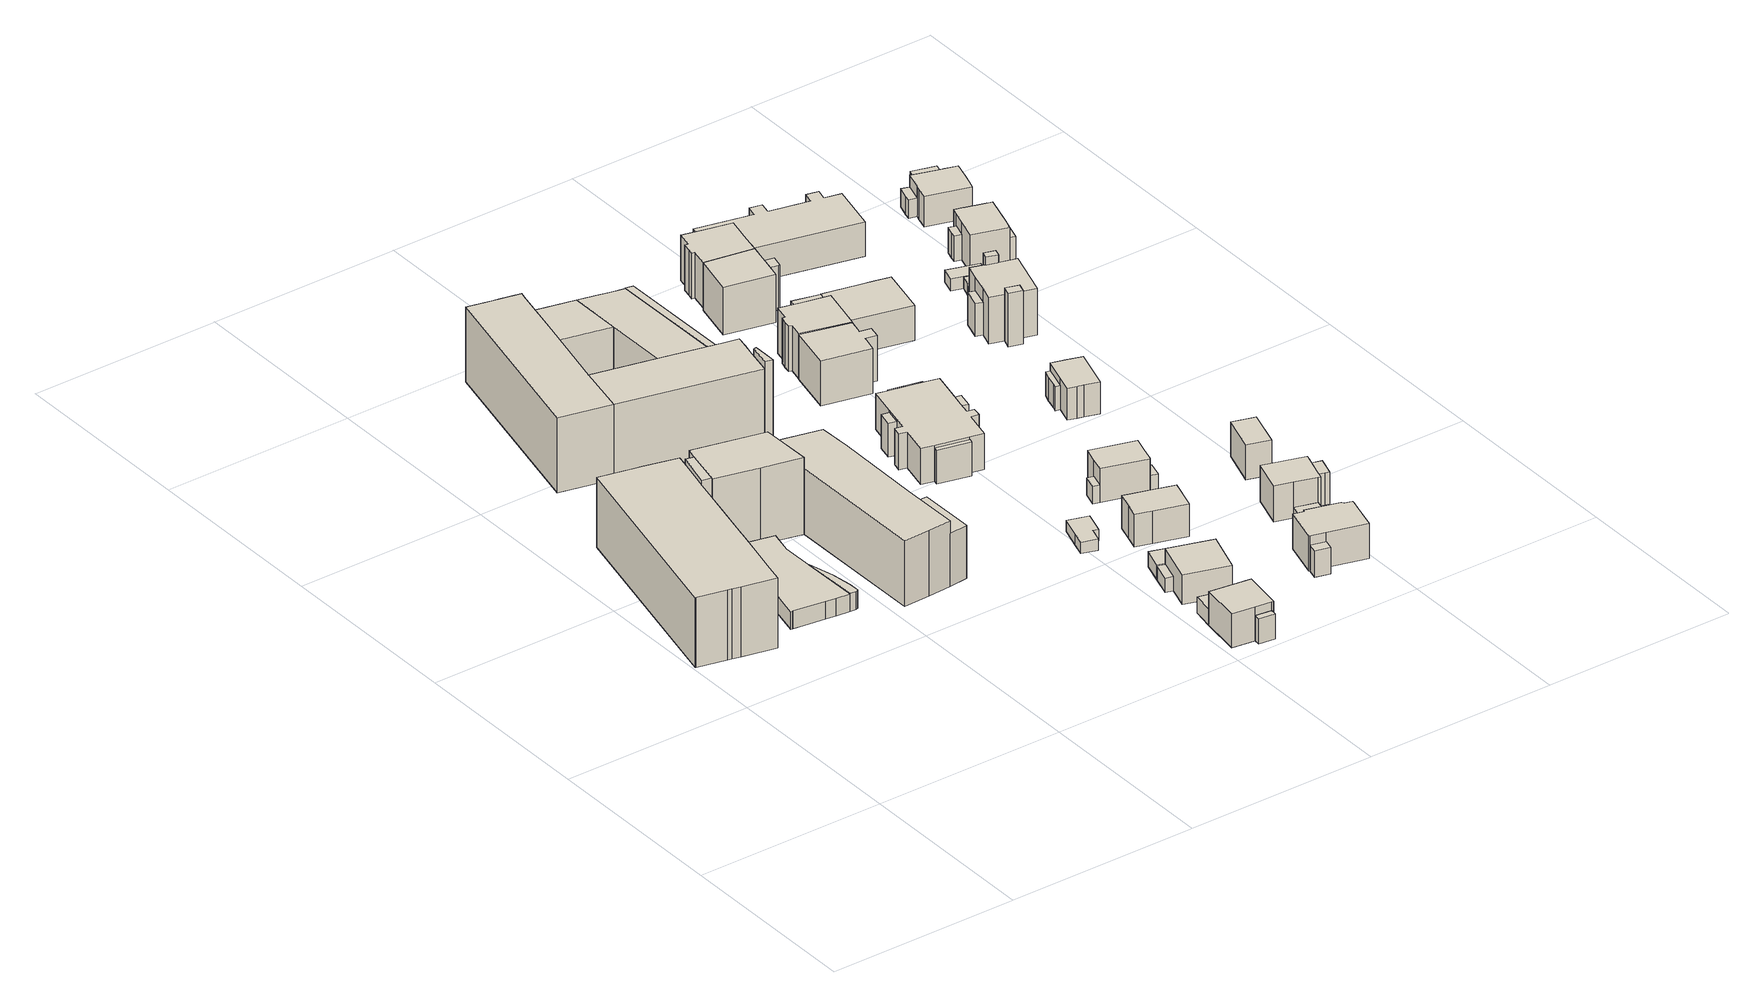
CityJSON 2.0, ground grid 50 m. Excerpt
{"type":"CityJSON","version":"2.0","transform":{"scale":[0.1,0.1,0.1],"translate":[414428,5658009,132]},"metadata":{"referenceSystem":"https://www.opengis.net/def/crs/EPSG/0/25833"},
"CityObjects":{
"building1":{"type":"Building","attributes":{"Dachtyp_tdc":"tdcFreeFormRoof","Gemeindeschluessel":14612000,"Dachneigung":0.007,"QualitaetDacherkennung":47,"Geometrietyp2DReferenz":"3000","measuredHeight":20.05,"function":"31001_9998","roofType":"5000"},"geometry":[{"type":"Solid","lod":"1","boundaries":[[[[0,1,2,3,4,5,6,7,8,9,10,11,12,13,14,15,16,17]],[[18,19,20,21,22,23,24,25,26,27,28,29,30,31,32,33,34,35]],[[17,19,18,0]],[[16,20,19,17]],[[15,21,20,16]],[[14,22,21,15]],[[13,23,22,14]],[[12,24,23,13]],[[11,25,24,12]],[[10,26,25,11]],[[9,27,26,10]],[[8,28,27,9]],[[7,29,28,8]],[[6,30,29,7]],[[5,31,30,6]],[[4,32,31,5]],[[3,33,32,4]],[[2,34,33,3]],[[1,35,34,2]],[[0,18,35,1]]]]}]},
"building2":{"type":"Building","attributes":{"Gemeindeschluessel":14612000,"Geometrietyp2DReferenz":"3000","function":"31001_9998","roofType":"9999"},"children":["building2-1","building2-2","building2-3"]},
"building2-1":{"type":"BuildingPart","attributes":{"Dachtyp_tdc":"tdcPolyFlatRoof","Dachneigung":0,"QualitaetDacherkennung":51,"Geometrietyp2DReferenz":"3000","measuredHeight":4.28,"roofType":"1000"},"parents":["building2"],"geometry":[{"type":"Solid","lod":"1","boundaries":[[[[36,37,38,39,40,41]],[[42,43,44,45,46,47]],[[41,43,42,36]],[[40,44,43,41]],[[39,45,44,40]],[[38,46,45,39]],[[37,47,46,38]],[[36,42,47,37]]]]}]},
"building2-2":{"type":"BuildingPart","attributes":{"Dachtyp_tdc":"tdcPolyFlatRoof","Dachneigung":8.43,"QualitaetDacherkennung":76,"Geometrietyp2DReferenz":"3000","measuredHeight":4.97,"roofType":"2100"},"parents":["building2"],"geometry":[{"type":"Solid","lod":"1","boundaries":[[[[48,49,50,51,52,53,54]],[[55,56,57,58,59,60,61]],[[54,56,55,48]],[[53,57,56,54]],[[52,58,57,53]],[[51,59,58,52]],[[50,60,59,51]],[[49,61,60,50]],[[48,55,61,49]]]]}]},
"building2-3":{"type":"BuildingPart","attributes":{"Dachtyp_tdc":"tdcPolyFlatRoof","Dachneigung":0,"QualitaetDacherkennung":83,"Geometrietyp2DReferenz":"3000","measuredHeight":4.68,"roofType":"1000"},"parents":["building2"],"geometry":[{"type":"Solid","lod":"1","boundaries":[[[[62,63,64,65,66,67,68,69,70,71,72,73,74,75,76]],[[61,77,78,79,80,81,42,47,46,82,83,84,85,86,55]],[[76,77,61,62]],[[75,78,77,76]],[[74,79,78,75]],[[73,80,79,74]],[[72,81,80,73]],[[71,42,81,72]],[[70,47,42,71]],[[69,46,47,70]],[[68,82,46,69]],[[67,83,82,68]],[[66,84,83,67]],[[65,85,84,66]],[[64,86,85,65]],[[63,55,86,64]],[[62,61,55,63]]]]}]},
"building3":{"type":"Building","attributes":{"Gemeindeschluessel":14612000,"Geometrietyp2DReferenz":"3000","function":"31001_9998","roofType":"9999"},"children":["building3-1","building3-2","building3-3","building3-4"]},
"building3-1":{"type":"BuildingPart","attributes":{"Dachtyp_tdc":"tdcPolyFlatRoof","Dachneigung":0,"QualitaetDacherkennung":34,"Geometrietyp2DReferenz":"3000","measuredHeight":20.47,"roofType":"1000"},"parents":["building3"],"geometry":[{"type":"Solid","lod":"1","boundaries":[[[[87,88,89,90,91,92]],[[93,94,95,96,97,98]],[[91,94,93,92]],[[90,95,94,91]],[[89,96,95,90]],[[88,97,96,89]],[[87,98,97,88]],[[92,93,98,87]]]]}]},
"building3-2":{"type":"BuildingPart","attributes":{"Dachtyp_tdc":"tdcPolyFlatRoof","Dachneigung":0,"QualitaetDacherkennung":54,"Geometrietyp2DReferenz":"3000","measuredHeight":14.18,"roofType":"1000"},"parents":["building3"],"geometry":[{"type":"Solid","lod":"1","boundaries":[[[[99,100,101,102]],[[103,104,105,106]],[[102,104,103,99]],[[101,105,104,102]],[[100,106,105,101]],[[99,103,106,100]]]]}]},
"building3-3":{"type":"BuildingPart","attributes":{"Dachtyp_tdc":"tdcPolyFlatRoof","Dachneigung":0,"QualitaetDacherkennung":43,"Geometrietyp2DReferenz":"3000","measuredHeight":20.49,"roofType":"1000"},"parents":["building3"],"geometry":[{"type":"Solid","lod":"1","boundaries":[[[[107,92,108,109]],[[110,111,112,93]],[[109,111,110,107]],[[108,112,111,109]],[[92,93,112,108]],[[107,110,93,92]]]]}]},
"building3-4":{"type":"BuildingPart","attributes":{"Dachtyp_tdc":"tdcPolyFlatRoof","Dachneigung":0,"QualitaetDacherkennung":58,"Geometrietyp2DReferenz":"3000","measuredHeight":17.53,"roofType":"1000"},"parents":["building3"],"geometry":[{"type":"Solid","lod":"1","boundaries":[[[[113,114,115,116,117,118,119,120]],[[105,121,122,96,95,123,124,106]],[[119,121,105,120]],[[118,122,121,119]],[[117,96,122,118]],[[116,95,96,117]],[[115,123,95,116]],[[114,124,123,115]],[[113,106,124,114]],[[120,105,106,113]]]]}]},
"building4":{"type":"Building","attributes":{"Dachtyp_tdc":"tdcHipAndGableRoof","Gemeindeschluessel":14612000,"Dachneigung":14.75,"QualitaetDacherkennung":76,"Geometrietyp2DReferenz":"3000","measuredHeight":20.85,"function":"31001_2000","roofType":"5000"},"geometry":[{"type":"Solid","lod":"1","boundaries":[[[[125,126,127,128,129,130,131,132,133,134,135]],[[136,137,138,139,140,141,142,143,144,145,146]],[[135,137,136,125]],[[134,138,137,135]],[[133,139,138,134]],[[132,140,139,133]],[[131,141,140,132]],[[130,142,141,131]],[[129,143,142,130]],[[128,144,143,129]],[[127,145,144,128]],[[126,146,145,127]],[[125,136,146,126]]]]}]},
"building5":{"type":"Building","attributes":{"Gemeindeschluessel":14612000,"Geometrietyp2DReferenz":"3000","function":"31001_2000","roofType":"9999"},"children":["building5-1","building5-2","building5-3","building5-4","building5-5"]},
"building5-1":{"type":"BuildingPart","attributes":{"Dachtyp_tdc":"tdcGableRoof","Dachneigung":14.97,"QualitaetDacherkennung":81,"Geometrietyp2DReferenz":"3000","measuredHeight":21.38,"roofType":"3100"},"parents":["building5"],"geometry":[{"type":"Solid","lod":"1","boundaries":[[[[147,130,148,129,149,150,151,152,153,154]],[[155,156,157,158,159,160,161,162,163,164]],[[154,155,164,147]],[[153,156,155,154]],[[152,157,156,153]],[[151,158,157,152]],[[150,159,158,151]],[[149,160,159,150]],[[129,161,160,149]],[[148,162,161,129]],[[130,163,162,148]],[[147,164,163,130]]]]}]},
"building5-2":{"type":"BuildingPart","attributes":{"Dachtyp_tdc":"tdcPolyFlatRoof","Dachneigung":0,"QualitaetDacherkennung":89,"Geometrietyp2DReferenz":"3000","measuredHeight":16.27,"roofType":"1000"},"parents":["building5"],"geometry":[{"type":"Solid","lod":"1","boundaries":[[[[165,166,167,168,169,170,171,172]],[[173,174,175,176,177,178,155,164]],[[172,174,173,165]],[[171,175,174,172]],[[170,176,175,171]],[[169,177,176,170]],[[168,178,177,169]],[[167,155,178,168]],[[166,164,155,167]],[[165,173,164,166]]]]}]},
"building5-3":{"type":"BuildingPart","attributes":{"Dachtyp_tdc":"tdcPolyFlatRoof","Dachneigung":11.72,"QualitaetDacherkennung":79,"Geometrietyp2DReferenz":"3000","measuredHeight":16.61,"roofType":"2100"},"parents":["building5"],"geometry":[{"type":"Solid","lod":"1","boundaries":[[[[179,180,181,182]],[[183,178,177,184]],[[182,178,183,179]],[[181,177,178,182]],[[180,184,177,181]],[[179,183,184,180]]]]}]},
"building5-4":{"type":"BuildingPart","attributes":{"Dachtyp_tdc":"tdcPolyFlatRoof","Dachneigung":3.88,"QualitaetDacherkennung":65,"Geometrietyp2DReferenz":"3000","measuredHeight":22.4,"roofType":"2100"},"parents":["building5"],"geometry":[{"type":"Solid","lod":"1","boundaries":[[[[185,186,187,188,189,190]],[[160,159,191,192,193,194]],[[190,159,160,185]],[[189,191,159,190]],[[188,192,191,189]],[[187,193,192,188]],[[186,194,193,187]],[[185,160,194,186]]]]}]},
"building5-5":{"type":"BuildingPart","attributes":{"Dachtyp_tdc":"tdcPolyFlatRoof","Dachneigung":0,"QualitaetDacherkennung":84,"Geometrietyp2DReferenz":"3000","measuredHeight":16.28,"roofType":"1000"},"parents":["building5"],"geometry":[{"type":"Solid","lod":"1","boundaries":[[[[165,172,195,196]],[[173,197,198,174]],[[196,197,173,165]],[[195,198,197,196]],[[172,174,198,195]],[[165,173,174,172]]]]}]},
"building6":{"type":"Building","attributes":{"Gemeindeschluessel":14612000,"Geometrietyp2DReferenz":"3000","function":"31001_9998","roofType":"9999"},"children":["building6-1","building6-2","building6-3"]},
"building6-1":{"type":"BuildingPart","attributes":{"Dachtyp_tdc":"tdcFreeFormRoof","Dachneigung":22.56,"QualitaetDacherkennung":15,"Geometrietyp2DReferenz":"3000","measuredHeight":6.86,"roofType":"5000"},"parents":["building6"],"geometry":[{"type":"Solid","lod":"1","boundaries":[[[[199,200,201,202]],[[203,204,205,206]],[[202,204,203,199]],[[201,205,204,202]],[[200,206,205,201]],[[199,203,206,200]]]]}]},
"building6-2":{"type":"BuildingPart","attributes":{"Dachtyp_tdc":"tdcHipRoof","Dachneigung":43.53,"QualitaetDacherkennung":77,"Geometrietyp2DReferenz":"3000","measuredHeight":11.7,"roofType":"3200"},"parents":["building6"],"geometry":[{"type":"Solid","lod":"1","boundaries":[[[[207,208,209,210,211,212,213,214,215,216]],[[217,218,219,206,205,220,221,222,223,224]],[[216,218,217,207]],[[215,219,218,216]],[[214,206,219,215]],[[213,205,206,214]],[[212,220,205,213]],[[211,221,220,212]],[[210,222,221,211]],[[209,223,222,210]],[[208,224,223,209]],[[207,217,224,208]]]]}]},
"building6-3":{"type":"BuildingPart","attributes":{"Dachtyp_tdc":"tdcHipAndGableRoof","Dachneigung":31.98,"QualitaetDacherkennung":76,"Geometrietyp2DReferenz":"3000","measuredHeight":5.27,"roofType":"5000"},"parents":["building6"],"geometry":[{"type":"Solid","lod":"1","boundaries":[[[[225,226,227,228,229,230]],[[231,222,232,233,234,224]],[[230,222,231,225]],[[229,232,222,230]],[[228,233,232,229]],[[227,234,233,228]],[[226,224,234,227]],[[225,231,224,226]]]]}]},
"building7":{"type":"Building","attributes":{"Dachtyp_tdc":"tdcFreeFormRoof","Gemeindeschluessel":14612000,"Dachneigung":17.39,"QualitaetDacherkennung":41,"Geometrietyp2DReferenz":"3000","measuredHeight":4.1,"function":"31001_9998","roofType":"5000"},"geometry":[{"type":"Solid","lod":"1","boundaries":[[[[235,236,237,238,239,240,241]],[[242,243,244,245,246,247,248]],[[241,243,242,235]],[[240,244,243,241]],[[239,245,244,240]],[[238,246,245,239]],[[237,247,246,238]],[[236,248,247,237]],[[235,242,248,236]]]]}]},
"building8":{"type":"Building","attributes":{"Gemeindeschluessel":14612000,"Geometrietyp2DReferenz":"3000","function":"31001_9998","roofType":"9999"},"children":["building8-1","building8-2","building8-3"]},
"building8-1":{"type":"BuildingPart","attributes":{"Dachtyp_tdc":"tdcHipAndGableRoof","Dachneigung":17.46,"QualitaetDacherkennung":82,"Geometrietyp2DReferenz":"3000","measuredHeight":4.47,"roofType":"5000"},"parents":["building8"],"geometry":[{"type":"Solid","lod":"1","boundaries":[[[[249,250,251,252]],[[253,254,255,256]],[[252,254,253,249]],[[251,255,254,252]],[[250,256,255,251]],[[249,253,256,250]]]]}]},
"building8-2":{"type":"BuildingPart","attributes":{"Dachtyp_tdc":"tdcCutTentRoof","Dachneigung":39.87,"QualitaetDacherkennung":75,"Geometrietyp2DReferenz":"3000","measuredHeight":10.07,"roofType":"9999"},"parents":["building8"],"geometry":[{"type":"Solid","lod":"1","boundaries":[[[[257,258,259,260]],[[261,262,263,264]],[[260,262,261,257]],[[259,263,262,260]],[[258,264,263,259]],[[257,261,264,258]]]]}]},
"building8-3":{"type":"BuildingPart","attributes":{"Dachtyp_tdc":"tdcPolyFlatRoof","Dachneigung":19.86,"QualitaetDacherkennung":69,"Geometrietyp2DReferenz":"3000","measuredHeight":4.07,"roofType":"2100"},"parents":["building8"],"geometry":[{"type":"Solid","lod":"1","boundaries":[[[[265,266,267,268]],[[269,270,253,262]],[[268,270,269,265]],[[267,253,270,268]],[[266,262,253,267]],[[265,269,262,266]]]]}]},
"building9":{"type":"Building","attributes":{"Gemeindeschluessel":14612000,"Geometrietyp2DReferenz":"3000","function":"31001_9998","roofType":"9999"},"children":["building9-1","building9-2","building9-3","building9-4","building9-5"]},
"building9-1":{"type":"BuildingPart","attributes":{"Dachtyp_tdc":"tdcPolyFlatRoof","Dachneigung":14.37,"QualitaetDacherkennung":54,"Geometrietyp2DReferenz":"3000","measuredHeight":9.19,"roofType":"2100"},"parents":["building9"],"geometry":[{"type":"Solid","lod":"1","boundaries":[[[[271,272,273,274]],[[275,276,277,278]],[[274,276,275,271]],[[273,277,276,274]],[[272,278,277,273]],[[271,275,278,272]]]]}]},
"building9-2":{"type":"BuildingPart","attributes":{"Dachtyp_tdc":"tdcHipRoof","Dachneigung":10.06,"QualitaetDacherkennung":81,"Geometrietyp2DReferenz":"3000","measuredHeight":10.51,"roofType":"3200"},"parents":["building9"],"geometry":[{"type":"Solid","lod":"1","boundaries":[[[[279,280,281,282,283,284,285,286,287,288,289,290,291,292,293,294,295,296,297,298]],[[299,300,301,302,303,304,305,306,307,308,309,310,311,312,313,277,276,314,315,316]],[[298,299,316,279]],[[297,300,299,298]],[[296,301,300,297]],[[295,302,301,296]],[[294,303,302,295]],[[293,304,303,294]],[[292,305,304,293]],[[291,306,305,292]],[[290,307,306,291]],[[289,308,307,290]],[[288,309,308,289]],[[287,310,309,288]],[[286,311,310,287]],[[285,312,311,286]],[[284,313,312,285]],[[283,277,313,284]],[[282,276,277,283]],[[281,314,276,282]],[[280,315,314,281]],[[279,316,315,280]]]]}]},
"building9-3":{"type":"BuildingPart","attributes":{"Dachtyp_tdc":"tdcPolyFlatRoof","Dachneigung":8.43,"QualitaetDacherkennung":84,"Geometrietyp2DReferenz":"3000","measuredHeight":9.19,"roofType":"2100"},"parents":["building9"],"geometry":[{"type":"Solid","lod":"1","boundaries":[[[[317,318,319,320]],[[321,312,311,322]],[[320,312,321,317]],[[319,311,312,320]],[[318,322,311,319]],[[317,321,322,318]]]]}]},
"building9-4":{"type":"BuildingPart","attributes":{"Dachtyp_tdc":"tdcPolyFlatRoof","Dachneigung":8.89,"QualitaetDacherkennung":84,"Geometrietyp2DReferenz":"3000","measuredHeight":9.19,"roofType":"2100"},"parents":["building9"],"geometry":[{"type":"Solid","lod":"1","boundaries":[[[[323,324,325,326]],[[327,316,315,328]],[[326,316,327,323]],[[325,315,316,326]],[[324,328,315,325]],[[323,327,328,324]]]]}]},
"building9-5":{"type":"BuildingPart","attributes":{"Dachtyp_tdc":"tdcPolyFlatRoof","Dachneigung":14.87,"QualitaetDacherkennung":35,"Geometrietyp2DReferenz":"3000","measuredHeight":9.17,"roofType":"2100"},"parents":["building9"],"geometry":[{"type":"Solid","lod":"1","boundaries":[[[[329,330,331,332]],[[333,305,304,334]],[[332,305,333,329]],[[331,304,305,332]],[[330,334,304,331]],[[329,333,334,330]]]]}]},
"building10":{"type":"Building","attributes":{"Dachtyp_tdc":"tdcHipRoof","Gemeindeschluessel":14612000,"Dachneigung":46.68,"QualitaetDacherkennung":56,"Geometrietyp2DReferenz":"3000","measuredHeight":11.02,"function":"31001_9998","roofType":"3200"},"geometry":[{"type":"Solid","lod":"1","boundaries":[[[[335,336,337,338,339,340,341,342,343,344]],[[345,346,347,348,349,350,351,352,353,354]],[[344,346,345,335]],[[343,347,346,344]],[[342,348,347,343]],[[341,349,348,342]],[[340,350,349,341]],[[339,351,350,340]],[[338,352,351,339]],[[337,353,352,338]],[[336,354,353,337]],[[335,345,354,336]]]]}]},
"building11":{"type":"Building","attributes":{"Dachtyp_tdc":"tdcFreeFormRoof","Gemeindeschluessel":14612000,"Dachneigung":10.02,"QualitaetDacherkennung":73,"Geometrietyp2DReferenz":"3000","measuredHeight":12.85,"function":"31001_9998","roofType":"5000"},"geometry":[{"type":"Solid","lod":"1","boundaries":[[[[355,356,357,358,359,360,361,362]],[[363,364,365,366,367,368,369,370]],[[362,364,363,355]],[[361,365,364,362]],[[360,366,365,361]],[[359,367,366,360]],[[358,368,367,359]],[[357,369,368,358]],[[356,370,369,357]],[[355,363,370,356]]]]}]},
"building12":{"type":"Building","attributes":{"Gemeindeschluessel":14612000,"Geometrietyp2DReferenz":"3000","function":"31001_9998","roofType":"9999"},"children":["building12-1","building12-2","building12-3"]},
"building12-1":{"type":"BuildingPart","attributes":{"Dachtyp_tdc":"tdcHipRoof","Dachneigung":39.86,"QualitaetDacherkennung":69,"Geometrietyp2DReferenz":"3000","measuredHeight":10.68,"roofType":"3200"},"parents":["building12"],"geometry":[{"type":"Solid","lod":"1","boundaries":[[[[371,372,373,374,375,376,377]],[[378,379,380,381,382,383,384]],[[377,379,378,371]],[[376,380,379,377]],[[375,381,380,376]],[[374,382,381,375]],[[373,383,382,374]],[[372,384,383,373]],[[371,378,384,372]]]]}]},
"building12-2":{"type":"BuildingPart","attributes":{"Dachtyp_tdc":"tdcGableRoof","Dachneigung":31.91,"QualitaetDacherkennung":17,"Geometrietyp2DReferenz":"3000","measuredHeight":5.47,"roofType":"3100"},"parents":["building12"],"geometry":[{"type":"Solid","lod":"1","boundaries":[[[[385,386,387,388]],[[389,390,380,379]],[[388,390,389,385]],[[387,380,390,388]],[[386,379,380,387]],[[385,389,379,386]]]]}]},
"building12-3":{"type":"BuildingPart","attributes":{"Dachtyp_tdc":"tdcFreeFormRoof","Dachneigung":50.59,"QualitaetDacherkennung":16,"Geometrietyp2DReferenz":"3000","measuredHeight":5.15,"roofType":"5000"},"parents":["building12"],"geometry":[{"type":"Solid","lod":"1","boundaries":[[[[391,392,393,394]],[[395,383,382,396]],[[394,383,395,391]],[[393,382,383,394]],[[392,396,382,393]],[[391,395,396,392]]]]}]},
"building13":{"type":"Building","attributes":{"Dachtyp_tdc":"tdcHipAndGableRoof","Gemeindeschluessel":14612000,"Dachneigung":10,"QualitaetDacherkennung":70,"Geometrietyp2DReferenz":"3000","measuredHeight":12.74,"function":"31001_9998","roofType":"5000"},"geometry":[{"type":"Solid","lod":"1","boundaries":[[[[397,398,399,400,401,402,403,404,405,406,407,408,409]],[[410,411,412,413,414,415,416,417,418,419,420,421,422]],[[409,411,410,397]],[[408,412,411,409]],[[407,413,412,408]],[[406,414,413,407]],[[405,415,414,406]],[[404,416,415,405]],[[403,417,416,404]],[[402,418,417,403]],[[401,419,418,402]],[[400,420,419,401]],[[399,421,420,400]],[[398,422,421,399]],[[397,410,422,398]]]]}]},
"building14":{"type":"Building","attributes":{"Gemeindeschluessel":14612000,"Geometrietyp2DReferenz":"3000","function":"31001_9998","roofType":"9999"},"children":["building14-1","building14-2"]},
"building14-1":{"type":"BuildingPart","attributes":{"Dachtyp_tdc":"tdcHipRoof","Dachneigung":43,"QualitaetDacherkennung":67,"Geometrietyp2DReferenz":"3000","measuredHeight":11.68,"roofType":"3200"},"parents":["building14"],"geometry":[{"type":"Solid","lod":"1","boundaries":[[[[423,424,425,426,427,428,429,430,431,432,433,434]],[[435,436,437,438,439,440,441,442,443,444,445,446]],[[433,436,435,434]],[[432,437,436,433]],[[431,438,437,432]],[[430,439,438,431]],[[429,440,439,430]],[[428,441,440,429]],[[427,442,441,428]],[[426,443,442,427]],[[425,444,443,426]],[[424,445,444,425]],[[423,446,445,424]],[[434,435,446,423]]]]}]},
"building14-2":{"type":"BuildingPart","attributes":{"Dachtyp_tdc":"tdcPolyFlatRoof","Dachneigung":0,"QualitaetDacherkennung":56,"Geometrietyp2DReferenz":"3000","measuredHeight":6.99,"roofType":"1000"},"parents":["building14"],"geometry":[{"type":"Solid","lod":"1","boundaries":[[[[447,448,449,450]],[[451,452,435,446]],[[450,452,451,447]],[[449,435,452,450]],[[448,446,435,449]],[[447,451,446,448]]]]}]},
"building15":{"type":"Building","attributes":{"Gemeindeschluessel":14612000,"Geometrietyp2DReferenz":"3000","function":"31001_9998","roofType":"9999"},"children":["building15-1","building15-2"]},
"building15-1":{"type":"BuildingPart","attributes":{"Dachtyp_tdc":"tdcHipAndGableRoof","Dachneigung":10.04,"QualitaetDacherkennung":91,"Geometrietyp2DReferenz":"3000","measuredHeight":13.29,"roofType":"5000"},"parents":["building15"],"geometry":[{"type":"Solid","lod":"1","boundaries":[[[[453,454,455,456,457,458]],[[459,460,461,462,463,464]],[[457,460,459,458]],[[456,461,460,457]],[[455,462,461,456]],[[454,463,462,455]],[[453,464,463,454]],[[458,459,464,453]]]]}]},
"building15-2":{"type":"BuildingPart","attributes":{"Dachtyp_tdc":"tdcPolyFlatRoof","Dachneigung":12.6,"QualitaetDacherkennung":37,"Geometrietyp2DReferenz":"3000","measuredHeight":12.21,"roofType":"2100"},"parents":["building15"],"geometry":[{"type":"Solid","lod":"1","boundaries":[[[[465,466,467,468,469]],[[464,470,471,472,459]],[[469,470,464,465]],[[468,471,470,469]],[[467,472,471,468]],[[466,459,472,467]],[[465,464,459,466]]]]}]},
"building16":{"type":"Building","attributes":{"Dachtyp_tdc":"tdcHipAndGableRoof","Gemeindeschluessel":14612000,"Dachneigung":10.11,"QualitaetDacherkennung":70,"Geometrietyp2DReferenz":"3000","measuredHeight":12.77,"function":"31001_9998","roofType":"5000"},"geometry":[{"type":"Solid","lod":"1","boundaries":[[[[473,454,474,475,476,477,478,479,480,481,482,455]],[[483,484,485,486,487,488,489,490,491,492,493,494]],[[455,484,483,473]],[[482,485,484,455]],[[481,486,485,482]],[[480,487,486,481]],[[479,488,487,480]],[[478,489,488,479]],[[477,490,489,478]],[[476,491,490,477]],[[475,492,491,476]],[[474,493,492,475]],[[454,494,493,474]],[[473,483,494,454]]]]}]},
"building17":{"type":"Building","attributes":{"Dachtyp_tdc":"tdcFreeFormRoof","Gemeindeschluessel":14612000,"Dachneigung":31.91,"QualitaetDacherkennung":20,"Geometrietyp2DReferenz":"3000","measuredHeight":3.74,"function":"31001_9998","roofType":"5000"},"geometry":[{"type":"Solid","lod":"1","boundaries":[[[[495,496,497,498]],[[499,500,501,502]],[[498,500,499,495]],[[497,501,500,498]],[[496,502,501,497]],[[495,499,502,496]]]]}]},
"building18":{"type":"Building","attributes":{"Gemeindeschluessel":14612000,"Geometrietyp2DReferenz":"3000","function":"31001_9998","roofType":"9999"},"children":["building18-1","building18-2","building18-3"]},
"building18-1":{"type":"BuildingPart","attributes":{"Dachtyp_tdc":"tdcGableRoof","Dachneigung":57.98,"QualitaetDacherkennung":9,"Geometrietyp2DReferenz":"3000","measuredHeight":5.69,"roofType":"3100"},"parents":["building18"],"geometry":[{"type":"Solid","lod":"1","boundaries":[[[[503,504,505,506]],[[507,508,509,510]],[[506,507,510,503]],[[505,508,507,506]],[[504,509,508,505]],[[503,510,509,504]]]]}]},
"building18-2":{"type":"BuildingPart","attributes":{"Dachtyp_tdc":"tdcPolyFlatRoof","Dachneigung":9.1,"QualitaetDacherkennung":55,"Geometrietyp2DReferenz":"3000","measuredHeight":9.7,"roofType":"2100"},"parents":["building18"],"geometry":[{"type":"Solid","lod":"1","boundaries":[[[[511,512,513,514]],[[515,516,420,419]],[[514,516,515,511]],[[513,420,516,514]],[[512,419,420,513]],[[511,515,419,512]]]]}]},
"building18-3":{"type":"BuildingPart","attributes":{"Dachtyp_tdc":"tdcHipAndGableRoof","Dachneigung":10.01,"QualitaetDacherkennung":88,"Geometrietyp2DReferenz":"3000","measuredHeight":9.91,"roofType":"5000"},"parents":["building18"],"geometry":[{"type":"Solid","lod":"1","boundaries":[[[[517,518,519,520,521,522,523,524]],[[420,516,510,509,525,526,421,527]],[[524,516,420,517]],[[523,510,516,524]],[[522,509,510,523]],[[521,525,509,522]],[[520,526,525,521]],[[519,421,526,520]],[[518,527,421,519]],[[517,420,527,518]]]]}]},
"building19":{"type":"Building","attributes":{"Gemeindeschluessel":14612000,"Geometrietyp2DReferenz":"3000","function":"31001_9998","roofType":"9999"},"children":["building19-1","building19-2"]},
"building19-1":{"type":"BuildingPart","attributes":{"Dachtyp_tdc":"tdcPolyFlatRoof","Dachneigung":53.74,"QualitaetDacherkennung":42,"Geometrietyp2DReferenz":"3000","measuredHeight":10.58,"roofType":"2100"},"parents":["building19"],"geometry":[{"type":"Solid","lod":"1","boundaries":[[[[528,529,530,531,532,533,534]],[[535,536,537,538,539,540,541]],[[533,536,535,534]],[[532,537,536,533]],[[531,538,537,532]],[[530,539,538,531]],[[529,540,539,530]],[[528,541,540,529]],[[534,535,541,528]]]]}]},
"building19-2":{"type":"BuildingPart","attributes":{"Dachtyp_tdc":"tdcHipRoof","Dachneigung":38.38,"QualitaetDacherkennung":75,"Geometrietyp2DReferenz":"3000","measuredHeight":11.41,"roofType":"3200"},"parents":["building19"],"geometry":[{"type":"Solid","lod":"1","boundaries":[[[[542,543,544,545,546,547,548,549]],[[550,551,552,535,541,553,501,500]],[[549,551,550,542]],[[548,552,551,549]],[[547,535,552,548]],[[546,541,535,547]],[[545,553,541,546]],[[544,501,553,545]],[[543,500,501,544]],[[542,550,500,543]]]]}]},
"building20":{"type":"Building","attributes":{"Gemeindeschluessel":14612000,"Geometrietyp2DReferenz":"3000","function":"31001_9998","roofType":"9999"},"children":["building20-1","building20-2"]},
"building20-1":{"type":"BuildingPart","attributes":{"Dachtyp_tdc":"tdcGableRoof","Dachneigung":48.35,"QualitaetDacherkennung":60,"Geometrietyp2DReferenz":"3000","measuredHeight":10.72,"roofType":"3100"},"parents":["building20"],"geometry":[{"type":"Solid","lod":"1","boundaries":[[[[554,555,556,557,558,559,560,561]],[[562,563,564,565,566,567,568,569]],[[561,563,562,554]],[[560,564,563,561]],[[559,565,564,560]],[[558,566,565,559]],[[557,567,566,558]],[[556,568,567,557]],[[555,569,568,556]],[[554,562,569,555]]]]}]},
"building20-2":{"type":"BuildingPart","attributes":{"Dachtyp_tdc":"tdcPolyFlatRoof","Dachneigung":25.54,"QualitaetDacherkennung":70,"Geometrietyp2DReferenz":"3000","measuredHeight":6.68,"roofType":"2100"},"parents":["building20"],"geometry":[{"type":"Solid","lod":"1","boundaries":[[[[570,571,572,573,574,575]],[[566,565,576,577,578,579]],[[575,565,566,570]],[[574,576,565,575]],[[573,577,576,574]],[[572,578,577,573]],[[571,579,578,572]],[[570,566,579,571]]]]}]},
"building21":{"type":"Building","attributes":{"Dachtyp_tdc":"tdcHipAndGableRoof","Gemeindeschluessel":14612000,"Dachneigung":55.26,"QualitaetDacherkennung":76,"Geometrietyp2DReferenz":"3000","measuredHeight":11.72,"function":"31001_9998","roofType":"5000"},"geometry":[{"type":"Solid","lod":"1","boundaries":[[[[580,581,582,583]],[[584,585,586,587]],[[583,585,584,580]],[[582,586,585,583]],[[581,587,586,582]],[[580,584,587,581]]]]}]},
"building22":{"type":"Building","attributes":{"Dachtyp_tdc":"tdcFreeFormRoof","Gemeindeschluessel":14612000,"Dachneigung":10.04,"QualitaetDacherkennung":78,"Geometrietyp2DReferenz":"3000","measuredHeight":9.94,"function":"31001_9998","roofType":"5000"},"geometry":[{"type":"Solid","lod":"1","boundaries":[[[[588,589,590,591,592,593,594,595,596,597,598,599,600,601,602]],[[491,603,604,605,606,607,608,609,610,611,612,613,614,493,492]],[[602,603,491,588]],[[601,604,603,602]],[[600,605,604,601]],[[599,606,605,600]],[[598,607,606,599]],[[597,608,607,598]],[[596,609,608,597]],[[595,610,609,596]],[[594,611,610,595]],[[593,612,611,594]],[[592,613,612,593]],[[591,614,613,592]],[[590,493,614,591]],[[589,492,493,590]],[[588,491,492,589]]]]}]},
"building23":{"type":"Building","attributes":{"Gemeindeschluessel":14612000,"Geometrietyp2DReferenz":"3000","function":"31001_9998","roofType":"9999"},"children":["building23-1","building23-2","building23-3","building23-4"]},
"building23-1":{"type":"BuildingPart","attributes":{"Dachtyp_tdc":"tdcGableRoof","Dachneigung":44.76,"QualitaetDacherkennung":52,"Geometrietyp2DReferenz":"3000","measuredHeight":15.31,"roofType":"3100"},"parents":["building23"],"geometry":[{"type":"Solid","lod":"1","boundaries":[[[[615,616,617,618]],[[619,620,621,622]],[[618,620,619,615]],[[617,621,620,618]],[[616,622,621,617]],[[615,619,622,616]]]]}]},
"building23-2":{"type":"BuildingPart","attributes":{"Dachtyp_tdc":"tdcPolyFlatRoof","Dachneigung":43.58,"QualitaetDacherkennung":41,"Geometrietyp2DReferenz":"3000","measuredHeight":9.51,"roofType":"2100"},"parents":["building23"],"geometry":[{"type":"Solid","lod":"1","boundaries":[[[[623,624,625,626]],[[627,628,629,630]],[[625,628,627,626]],[[624,629,628,625]],[[623,630,629,624]],[[626,627,630,623]]]]}]},
"building23-3":{"type":"BuildingPart","attributes":{"Dachtyp_tdc":"tdcGableRoof","Dachneigung":44.9,"QualitaetDacherkennung":90,"Geometrietyp2DReferenz":"3000","measuredHeight":15.3,"roofType":"3100"},"parents":["building23"],"geometry":[{"type":"Solid","lod":"1","boundaries":[[[[631,632,633,634,635,636,637,638,639,640,641,642]],[[643,627,630,644,619,645,622,646,647,648,649,650]],[[642,627,643,631]],[[641,630,627,642]],[[640,644,630,641]],[[639,619,644,640]],[[638,645,619,639]],[[637,622,645,638]],[[636,646,622,637]],[[635,647,646,636]],[[634,648,647,635]],[[633,649,648,634]],[[632,650,649,633]],[[631,643,650,632]]]]}]},
"building23-4":{"type":"BuildingPart","attributes":{"Dachtyp_tdc":"tdcGableRoof","Dachneigung":45.24,"QualitaetDacherkennung":72,"Geometrietyp2DReferenz":"3000","measuredHeight":15.3,"roofType":"3100"},"parents":["building23"],"geometry":[{"type":"Solid","lod":"1","boundaries":[[[[651,652,653,654]],[[648,655,656,650]],[[654,655,648,651]],[[653,656,655,654]],[[652,650,656,653]],[[651,648,650,652]]]]}]},
"building24":{"type":"Building","attributes":{"Dachtyp_tdc":"tdcPolyFlatRoof","Gemeindeschluessel":14612000,"Dachneigung":0,"QualitaetDacherkennung":59,"Geometrietyp2DReferenz":"3000","measuredHeight":2.4,"function":"31001_9998","roofType":"1000"},"geometry":[{"type":"Solid","lod":"1","boundaries":[[[[657,658,659,660]],[[661,662,663,664]],[[660,662,661,657]],[[659,663,662,660]],[[658,664,663,659]],[[657,661,664,658]]]]}]},
"building25":{"type":"Building","attributes":{"Dachtyp_tdc":"tdcFreeFormRoof","Gemeindeschluessel":14612000,"Dachneigung":33,"QualitaetDacherkennung":62,"Geometrietyp2DReferenz":"3000","measuredHeight":3.67,"function":"31001_9998","roofType":"5000"},"geometry":[{"type":"Solid","lod":"1","boundaries":[[[[665,666,667,668,669]],[[664,663,670,671,672]],[[669,663,664,665]],[[668,670,663,669]],[[667,671,670,668]],[[666,672,671,667]],[[665,664,672,666]]]]}]},
"building26":{"type":"Building","attributes":{"Dachtyp_tdc":"tdcFreeFormRoof","Gemeindeschluessel":14612000,"Dachneigung":33.05,"QualitaetDacherkennung":67,"Geometrietyp2DReferenz":"3000","measuredHeight":3.86,"function":"31001_9998","roofType":"5000"},"geometry":[{"type":"Solid","lod":"1","boundaries":[[[[673,674,675,676,677,678]],[[679,680,681,682,671,670]],[[678,680,679,673]],[[677,681,680,678]],[[676,682,681,677]],[[675,671,682,676]],[[674,670,671,675]],[[673,679,670,674]]]]}]},
"building27":{"type":"Building","attributes":{"Gemeindeschluessel":14612000,"Geometrietyp2DReferenz":"3000","function":"31001_9998","roofType":"9999"},"children":["building27-1","building27-2","building27-3","building27-4"]},
"building27-1":{"type":"BuildingPart","attributes":{"Dachtyp_tdc":"tdcPolyFlatRoof","Dachneigung":33.9,"QualitaetDacherkennung":69,"Geometrietyp2DReferenz":"3000","measuredHeight":7.39,"roofType":"2100"},"parents":["building27"],"geometry":[{"type":"Solid","lod":"1","boundaries":[[[[683,684,685,686,687]],[[688,689,690,691,692]],[[687,689,688,683]],[[686,690,689,687]],[[685,691,690,686]],[[684,692,691,685]],[[683,688,692,684]]]]}]},
"building27-2":{"type":"BuildingPart","attributes":{"Dachtyp_tdc":"tdcHipRoof","Dachneigung":47.19,"QualitaetDacherkennung":68,"Geometrietyp2DReferenz":"3000","measuredHeight":13.11,"roofType":"3200"},"parents":["building27"],"geometry":[{"type":"Solid","lod":"1","boundaries":[[[[693,694,695,696,697,698,699,700,701,702,703,704]],[[705,706,707,708,709,710,711,692,691,712,713,714]],[[703,706,705,704]],[[702,707,706,703]],[[701,708,707,702]],[[700,709,708,701]],[[699,710,709,700]],[[698,711,710,699]],[[697,692,711,698]],[[696,691,692,697]],[[695,712,691,696]],[[694,713,712,695]],[[693,714,713,694]],[[704,705,714,693]]]]}]},
"building27-3":{"type":"BuildingPart","attributes":{"Dachtyp_tdc":"tdcPolyFlatRoof","Dachneigung":10.95,"QualitaetDacherkennung":66,"Geometrietyp2DReferenz":"3000","measuredHeight":7.36,"roofType":"2100"},"parents":["building27"],"geometry":[{"type":"Solid","lod":"1","boundaries":[[[[715,716,717,718]],[[707,719,720,708]],[[718,719,707,715]],[[717,720,719,718]],[[716,708,720,717]],[[715,707,708,716]]]]}]},
"building27-4":{"type":"BuildingPart","attributes":{"Dachtyp_tdc":"tdcFreeFormRoof","Dachneigung":71.08,"QualitaetDacherkennung":19,"Geometrietyp2DReferenz":"3000","measuredHeight":10.11,"roofType":"5000"},"parents":["building27"],"geometry":[{"type":"Solid","lod":"1","boundaries":[[[[721,722,723,724,725]],[[713,726,727,705,714]],[[725,726,713,721]],[[724,727,726,725]],[[723,705,727,724]],[[722,714,705,723]],[[721,713,714,722]]]]}]},
"building28":{"type":"Building","attributes":{"Gemeindeschluessel":14612000,"Geometrietyp2DReferenz":"3000","function":"31001_9998","roofType":"9999"},"children":["building28-1","building28-2","building28-3"]},
"building28-1":{"type":"BuildingPart","attributes":{"Dachtyp_tdc":"tdcHipRoof","Dachneigung":50.83,"QualitaetDacherkennung":66,"Geometrietyp2DReferenz":"3000","measuredHeight":10.9,"roofType":"3200"},"parents":["building28"],"geometry":[{"type":"Solid","lod":"1","boundaries":[[[[728,729,730,731,732,733,734,735,736,737,738,739,740]],[[741,742,743,744,745,746,747,748,749,750,751,752,753]],[[740,741,753,728]],[[739,742,741,740]],[[738,743,742,739]],[[737,744,743,738]],[[736,745,744,737]],[[735,746,745,736]],[[734,747,746,735]],[[733,748,747,734]],[[732,749,748,733]],[[731,750,749,732]],[[730,751,750,731]],[[729,752,751,730]],[[728,753,752,729]]]]}]},
"building28-2":{"type":"BuildingPart","attributes":{"Dachtyp_tdc":"tdcPolyFlatRoof","Dachneigung":13.31,"QualitaetDacherkennung":49,"Geometrietyp2DReferenz":"3000","measuredHeight":5.26,"roofType":"2100"},"parents":["building28"],"geometry":[{"type":"Solid","lod":"1","boundaries":[[[[754,755,756,757,758,759,760,761]],[[762,763,752,751,750,764,765,766]],[[761,763,762,754]],[[760,752,763,761]],[[759,751,752,760]],[[758,750,751,759]],[[757,764,750,758]],[[756,765,764,757]],[[755,766,765,756]],[[754,762,766,755]]]]}]},
"building28-3":{"type":"BuildingPart","attributes":{"Dachtyp_tdc":"tdcGableRoof","Dachneigung":52.71,"QualitaetDacherkennung":74,"Geometrietyp2DReferenz":"3000","measuredHeight":9.74,"roofType":"3100"},"parents":["building28"],"geometry":[{"type":"Solid","lod":"1","boundaries":[[[[767,768,769,770,771,772,773,774]],[[775,776,777,778,753,779,752,763]],[[774,776,775,767]],[[773,777,776,774]],[[772,778,777,773]],[[771,753,778,772]],[[770,779,753,771]],[[769,752,779,770]],[[768,763,752,769]],[[767,775,763,768]]]]}]}
},
"vertices":[
[90,677,194],[113,672,194],[200,652,194],[204,668,194],[211,698,194],[241,829,194],[248,861,194],[267,945,194],[294,1063,194],[314,1147,194],[316,1156,194],[322,1185,194],[237,1206,194],[210,1212,194],[125,1231,194],[3,697,194],[5,696,194],[80,679,194],[90,677,8],[80,679,8],[5,696,8],[3,697,8],[125,1231,8],[210,1212,8],[237,1206,8],[322,1185,8],[316,1156,8],[314,1147,8],[294,1063,8],[267,945,8],[248,861,8],[241,829,8],[211,698,8],[204,668,8],[200,652,8],[113,672,8],
[294,801,50],[295,800,50],[305,848,50],[248,861,50],[241,829,50],[298,816,50],[294,801,7],[298,816,7],[241,829,7],[248,861,7],[305,848,7],[295,800,7],
[420,831,55],[422,679,55],[438,678,55],[443,678,55],[445,680,55],[444,708,55],[437,764,55],[420,831,7],[437,764,7],[444,708,7],[445,680,7],[443,678,7],[438,678,7],[422,679,7],
[422,679,54],[420,831,54],[419,914,54],[431,969,54],[432,969,54],[433,973,54],[339,994,54],[305,848,54],[295,800,54],[294,801,54],[271,698,54],[275,697,54],[276,698,54],[359,686,54],[386,682,54],[386,682,7],[359,686,7],[276,698,7],[275,697,7],[271,698,7],[339,994,7],[433,973,7],[432,969,7],[431,969,7],[419,914,7],
[316,1052,208],[431,1026,208],[534,1002,208],[533,1137,208],[345,1180,208],[338,1151,208],[338,1151,4],[345,1180,4],[533,1137,4],[534,1002,4],[431,1026,4],[316,1052,4],
[716,786,145],[666,786,145],[667,632,145],[717,638,145],[716,786,4],[717,638,4],[667,632,4],[666,786,4],
[318,1058,208],[316,1156,208],[294,1063,208],[318,1058,4],[294,1063,4],[316,1156,4],
[666,786,179],[668,1020,179],[665,1107,179],[533,1137,179],[534,1002,179],[535,626,179],[605,628,179],[667,632,179],[605,628,4],[535,626,4],[665,1107,4],[668,1020,4],
[357,1930,218],[346,1932,218],[290,1945,218],[179,1452,218],[314,1421,218],[342,1554,218],[367,1661,218],[391,1769,218],[420,1901,218],[424,1915,218],[369,1927,218],[357,1930,19],[369,1927,19],[424,1915,19],[420,1901,19],[391,1769,19],[367,1661,19],[342,1554,19],[314,1421,19],[179,1452,19],[290,1945,19],[346,1932,19],
[547,1508,218],[328,1487,218],[674,1339,218],[686,1396,218],[688,1406,218],[696,1440,218],[703,1473,218],[664,1481,218],[664,1481,13],[703,1473,13],[696,1440,13],[688,1406,13],[686,1396,13],[674,1339,13],[314,1421,13],[328,1487,13],[342,1554,13],[547,1508,13],
[546,1734,176],[547,1508,176],[664,1481,176],[664,1502,176],[662,1846,176],[625,1854,176],[602,1860,176],[546,1873,176],[546,1734,13],[546,1873,13],[602,1860,13],[625,1854,13],[662,1846,13],[664,1502,13],
[683,1502,178],[681,1841,178],[662,1846,178],[664,1502,178],[683,1502,13],[681,1841,13],
[674,1339,237],[694,1334,237],[694,1356,237],[694,1384,237],[694,1397,237],[686,1396,237],[694,1397,13],[694,1384,13],[694,1356,13],[694,1334,13],
[420,1901,176],[391,1769,176],[391,1769,13],[420,1901,13],
[1106,2,87],[1108,17,87],[1066,23,87],[1064,7,87],[1106,2,20],[1064,7,20],[1066,23,20],[1108,17,20],
[1123,122,110],[1081,128,110],[1022,136,110],[1021,137,110],[1021,136,110],[1006,31,110],[1066,23,110],[1108,17,110],[1113,17,110],[1128,121,110],[1123,122,20],[1128,121,20],[1113,17,20],[1006,31,20],[1021,136,20],[1021,137,20],[1022,136,20],[1081,128,20],
[1052,132,63],[1081,128,63],[1083,145,63],[1088,179,63],[1030,193,63],[1021,137,63],[1052,132,20],[1030,193,20],[1088,179,20],[1083,145,20],
[1043,614,58],[990,630,58],[972,572,58],[961,538,58],[1001,525,58],[1012,560,58],[1025,556,58],[1043,614,28],[1025,556,28],[1012,560,28],[1001,525,28],[961,538,28],[972,572,28],[990,630,28],
[1037,353,64],[1103,332,64],[1119,388,64],[1054,408,64],[1037,353,24],[1054,408,24],[1119,388,24],[1103,332,24],
[1021,236,103],[1134,200,103],[1170,311,103],[1056,347,103],[1021,236,24],[1056,347,24],[1170,311,24],[1134,200,24],
[1039,294,62],[1056,347,62],[1037,353,62],[1020,299,62],[1039,294,24],[1020,299,24],
[1031,1226,106],[948,1245,106],[945,1233,106],[1028,1215,106],[1031,1226,16],[1028,1215,16],[945,1233,16],[948,1245,16],
[1038,1093,112],[1047,1132,112],[1064,1206,112],[1028,1215,112],[945,1233,112],[912,1241,112],[895,1167,112],[886,1127,112],[878,1095,112],[859,1099,112],[853,1075,112],[873,1071,112],[856,997,112],[889,989,112],[973,970,112],[1008,962,112],[1025,1036,112],[1045,1032,112],[1050,1056,112],[1031,1060,112],[1031,1060,16],[1050,1056,16],[1045,1032,16],[1025,1036,16],[1008,962,16],[973,970,16],[889,989,16],[856,997,16],[873,1071,16],[853,1075,16],[859,1099,16],[878,1095,16],[886,1127,16],[895,1167,16],[912,1241,16],[1064,1206,16],[1047,1132,16],[1038,1093,16],
[875,1171,106],[866,1132,106],[886,1127,106],[895,1167,106],[875,1171,16],[866,1132,16],
[1058,1088,106],[1067,1128,106],[1047,1132,106],[1038,1093,106],[1058,1088,16],[1067,1128,16],
[886,977,106],[970,958,106],[973,970,106],[889,989,106],[886,977,16],[970,958,16],
[1082,522,119],[1070,482,119],[1112,470,119],[1195,444,119],[1219,524,119],[1195,531,119],[1190,533,119],[1177,537,119],[1172,539,119],[1094,562,119],[1082,522,32],[1094,562,32],[1172,539,32],[1177,537,32],[1190,533,32],[1195,531,32],[1219,524,32],[1195,444,32],[1112,470,32],[1070,482,32],
[1020,1475,139],[895,1507,139],[869,1390,139],[994,1362,139],[1004,1405,139],[1033,1398,139],[1040,1430,139],[1011,1436,139],[1020,1475,19],[1011,1436,19],[1040,1430,19],[1033,1398,19],[1004,1405,19],[994,1362,19],[869,1390,19],[895,1507,19],
[1264,730,115],[1149,764,115],[1137,724,115],[1126,686,115],[1240,652,115],[1241,652,115],[1252,691,115],[1264,730,25],[1252,691,25],[1241,652,25],[1240,652,25],[1126,686,25],[1137,724,25],[1149,764,25],
[1270,685,71],[1252,691,71],[1241,652,71],[1259,646,71],[1270,685,25],[1259,646,25],
[1120,729,71],[1109,691,71],[1126,686,71],[1137,724,71],[1120,729,25],[1109,691,25],
[960,1490,141],[1020,1475,141],[1031,1521,141],[1047,1592,141],[975,1608,141],[921,1621,141],[912,1581,141],[904,1582,141],[904,1580,141],[899,1563,141],[896,1546,141],[904,1544,141],[895,1507,141],[960,1490,20],[895,1507,20],[904,1544,20],[896,1546,20],[899,1563,20],[904,1580,20],[904,1582,20],[912,1581,20],[921,1621,20],[975,1608,20],[1047,1592,20],[1031,1521,20],[1020,1475,20],
[1370,165,119],[1470,138,119],[1488,205,119],[1494,227,119],[1496,234,119],[1476,240,119],[1472,246,119],[1386,270,119],[1384,265,119],[1356,272,119],[1330,176,119],[1332,175,119],[1332,175,26],[1330,176,26],[1356,272,26],[1384,265,26],[1386,270,26],[1472,246,26],[1476,240,26],[1496,234,26],[1494,227,26],[1488,205,26],[1470,138,26],[1370,165,26],
[1363,138,96],[1370,165,96],[1332,175,96],[1325,148,96],[1363,138,26],[1325,148,26],
[1009,1798,150],[1018,1839,150],[891,1861,150],[866,1752,150],[992,1724,150],[1002,1767,150],[1002,1767,23],[992,1724,23],[866,1752,23],[891,1861,23],[1018,1839,23],[1009,1798,23],
[1009,1798,142],[1002,1767,142],[1028,1761,142],[1030,1760,142],[1038,1792,142],[1038,1792,23],[1030,1760,23],[1028,1761,23],
[956,1850,150],[1028,1883,150],[1044,1954,150],[973,1970,150],[919,1983,150],[910,1943,150],[902,1945,150],[897,1922,150],[893,1908,150],[901,1906,150],[956,1850,29],[891,1861,29],[901,1906,29],[893,1908,29],[897,1922,29],[902,1945,29],[910,1943,29],[919,1983,29],[973,1970,29],[1044,1954,29],[1028,1883,29],[1018,1839,29],
[1411,297,57],[1468,281,57],[1488,354,57],[1432,371,57],[1411,297,28],[1432,371,28],[1488,354,28],[1468,281,28],
[1154,1625,55],[1186,1618,55],[1192,1646,55],[1161,1653,55],[1161,1653,20],[1192,1646,20],[1186,1618,20],[1154,1625,20],
[988,1663,112],[975,1608,112],[1047,1592,112],[1059,1646,112],[988,1663,20],[1059,1646,20],
[1047,1592,113],[1045,1583,113],[1031,1521,113],[1200,1482,113],[1228,1608,113],[1186,1618,113],[1154,1625,113],[1059,1646,113],[1228,1608,20],[1200,1482,20],[1045,1583,20],
[1502,379,113],[1522,373,113],[1532,370,113],[1547,418,113],[1537,421,113],[1528,424,113],[1517,427,113],[1517,427,28],[1528,424,28],[1537,421,28],[1547,418,28],[1532,370,28],[1522,373,28],[1502,379,28],
[1387,385,124],[1432,371,124],[1488,354,124],[1494,352,124],[1502,379,124],[1517,427,124],[1521,439,124],[1414,472,124],[1387,385,28],[1414,472,28],[1521,439,28],[1494,352,28],
[1294,974,126],[1332,962,126],[1364,1069,126],[1326,1081,126],[1289,1092,126],[1270,1029,126],[1256,985,126],[1279,978,126],[1294,974,41],[1279,978,41],[1256,985,41],[1270,1029,41],[1289,1092,41],[1326,1081,41],[1364,1069,41],[1332,962,41],
[1289,1092,105],[1278,1095,105],[1270,1072,105],[1262,1044,105],[1258,1032,105],[1270,1029,105],[1258,1032,41],[1262,1044,41],[1270,1072,41],[1278,1095,41],
[1496,539,125],[1526,637,125],[1468,655,125],[1437,557,125],[1496,539,33],[1437,557,33],[1468,655,33],[1526,637,33],
[973,1970,120],[1044,1954,120],[1028,1883,120],[1311,1818,120],[1312,1821,120],[1340,1944,120],[1297,1954,120],[1304,1982,120],[1272,1989,120],[1266,1961,120],[1162,1984,120],[1169,2013,120],[1138,2020,120],[1131,1992,120],[985,2025,120],[985,2025,29],[1131,1992,29],[1138,2020,29],[1169,2013,29],[1162,1984,29],[1266,1961,29],[1272,1989,29],[1304,1982,29],[1297,1954,29],[1340,1944,29],[1312,1821,29],[1311,1818,29],
[1382,1460,183],[1411,1451,183],[1416,1469,183],[1388,1478,183],[1382,1460,39],[1388,1478,39],[1416,1469,39],[1411,1451,39],
[1333,1433,126],[1316,1439,126],[1301,1390,126],[1318,1384,126],[1318,1384,39],[1301,1390,39],[1316,1439,39],[1333,1433,39],
[1306,1346,163],[1342,1335,163],[1361,1329,163],[1375,1324,163],[1416,1312,163],[1455,1438,163],[1411,1451,163],[1400,1455,163],[1382,1460,163],[1345,1472,163],[1333,1433,163],[1318,1384,163],[1306,1346,39],[1345,1472,39],[1400,1455,39],[1455,1438,39],[1416,1312,39],[1375,1324,39],[1361,1329,39],[1342,1335,39],
[1375,1324,181],[1342,1335,181],[1334,1311,181],[1368,1301,181],[1368,1301,39],[1334,1311,39],
[1393,1496,72],[1400,1520,72],[1381,1526,72],[1374,1502,72],[1393,1496,48],[1374,1502,48],[1381,1526,48],[1400,1520,48],
[1400,1520,79],[1429,1511,79],[1438,1539,79],[1390,1554,79],[1381,1526,79],[1390,1554,48],[1438,1539,48],[1429,1511,48],
[1361,1563,80],[1390,1554,80],[1438,1539,80],[1442,1538,80],[1454,1576,80],[1372,1601,80],[1361,1563,48],[1372,1601,48],[1454,1576,48],[1442,1538,48],
[1442,1659,115],[1459,1654,115],[1470,1689,115],[1452,1695,115],[1445,1672,115],[1442,1659,47],[1445,1672,47],[1452,1695,47],[1470,1689,47],[1459,1654,47],
[1497,1699,148],[1497,1700,148],[1475,1706,148],[1470,1689,148],[1459,1654,148],[1442,1599,148],[1532,1572,148],[1532,1575,148],[1533,1575,148],[1544,1611,148],[1564,1679,148],[1555,1682,148],[1555,1682,47],[1564,1679,47],[1544,1611,47],[1533,1575,47],[1532,1575,47],[1532,1572,47],[1442,1599,47],[1475,1706,47],[1497,1700,47],[1497,1699,47],
[1544,1611,119],[1533,1575,119],[1547,1570,119],[1558,1607,119],[1558,1607,47],[1547,1570,47],
[1497,1700,140],[1497,1699,140],[1555,1682,140],[1558,1694,140],[1500,1711,140],[1500,1711,47],[1558,1694,47],
[1565,1875,134],[1504,1894,134],[1495,1897,134],[1481,1851,134],[1481,1850,134],[1476,1836,134],[1468,1807,134],[1578,1774,134],[1580,1779,134],[1592,1818,134],[1605,1863,134],[1599,1865,134],[1573,1873,134],[1573,1873,53],[1599,1865,53],[1605,1863,53],[1592,1818,53],[1580,1779,53],[1578,1774,53],[1468,1807,53],[1476,1836,53],[1481,1850,53],[1481,1851,53],[1495,1897,53],[1504,1894,53],[1565,1875,53],
[1495,1898,102],[1475,1904,102],[1465,1872,102],[1461,1856,102],[1481,1851,102],[1495,1897,102],[1504,1894,102],[1504,1896,102],[1495,1898,53],[1504,1896,53],[1461,1856,53],[1465,1872,53],[1475,1904,53],
[1510,1916,129],[1504,1896,129],[1504,1894,129],[1536,1884,129],[1565,1875,129],[1571,1896,129],[1571,1898,129],[1543,1906,129],[1510,1916,53],[1543,1906,53],[1571,1898,53],[1571,1896,53],[1536,1884,53]
]}
